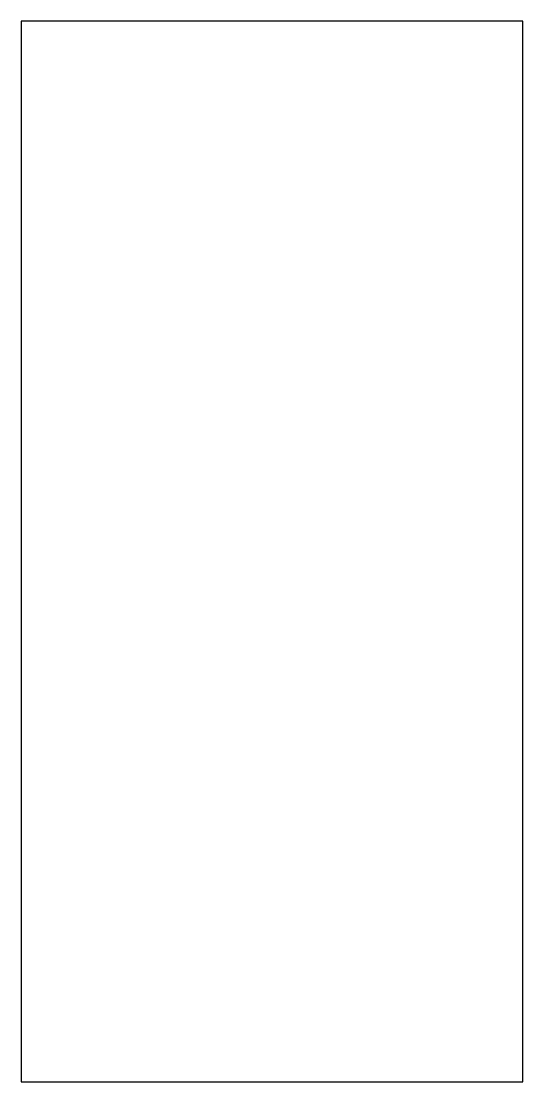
# Model space of a CAD drawing. Header units: metres. Extents: x 0 to 202, y 0 to 427.
import ezdxf

# ---------------------------------------------------------------- set-up
doc = ezdxf.new("R2010")
doc.units = ezdxf.units.M

msp = doc.modelspace()

# ---------------------------------------------------------------- linework, layer by layer
at = {"layer": 'cut'}
for p, q in [((202.15, 427.15), (0, 427.15)), ((0, 427.15), (0, 0)), ((202.15, 0), (202.15, 427.15)), ((0, 0), (202.15, 0))]:
    msp.add_line(p, q, dxfattribs=at)

doc.saveas('drawing.dxf')
